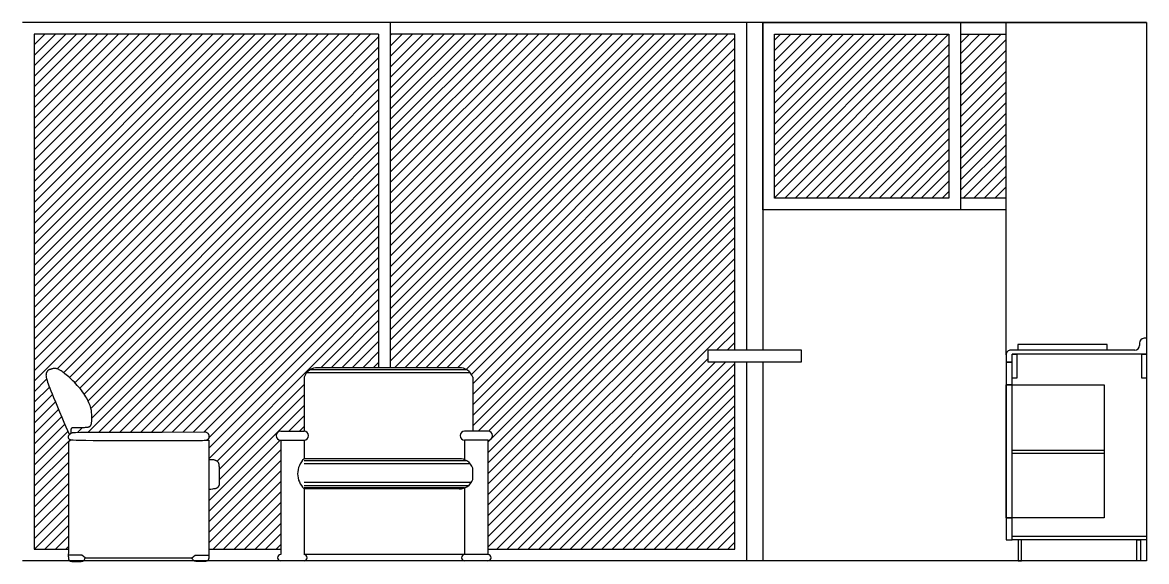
# Model space of a CAD drawing. Header units: millimetres. Extents: x 1217 to 2428, y 234 to 644.
# Drawn here: x 2238.768 to 2243.571, y 416.598 to 418.901 of the extents above; entities that cross this region are included whole.
import ezdxf

# ---------------------------------------------------------------- set-up
doc = ezdxf.new("R2010")
doc.units = ezdxf.units.MM
for name, color, linetype in [('0.1', 251, 'Continuous'), ('0.2', 2, 'Continuous'), ('0.3', 6, 'Continuous'), ('MURO', 5, 'Continuous')]:
    doc.layers.add(name, color=color, linetype=linetype)
pattern_1 = [(45, (422.33998, -280.573547), (-0.0224506403, 0.0224506403), [])]

# ---------------------------------------------------------------- blocks, each defined once
blk = doc.blocks.new('sillon elv 1')
at = {"layer": '0.2'}
blk.add_line((382065.2343, 7753267.5813), (382065.6901, 7753267.5813), dxfattribs=at)
for points in [[(382065.1739, 7753268.114), (382065.1742, 7753268.1156), (382065.1744, 7753268.1172), (382065.1745, 7753268.1189), (382065.1746, 7753268.1205), (382065.1745, 7753268.1222), (382065.1745, 7753268.1238), (382065.1744, 7753268.1253), (382065.1744, 7753268.1268), (382065.1745, 7753268.1281), (382065.1745, 7753268.1294), (382065.1747, 7753268.1306), (382065.1749, 7753268.1316), (382065.1751, 7753268.1326), (382065.1753, 7753268.1335), (382065.1756, 7753268.1342), (382065.1759, 7753268.1349), (382065.1762, 7753268.1355), (382065.1765, 7753268.136), (382065.1768, 7753268.1364), (382065.1771, 7753268.1368), (382065.1775, 7753268.1371), (382065.178, 7753268.1373), (382065.1785, 7753268.1375), (382065.179, 7753268.1376), (382065.1796, 7753268.1377), (382065.1804, 7753268.1378), (382065.1814, 7753268.1379), (382065.1828, 7753268.1379), (382065.1846, 7753268.138), (382065.187, 7753268.138), (382065.19, 7753268.1381), (382065.1937, 7753268.1381), (382065.1982, 7753268.1381), (382065.2034, 7753268.1382), (382065.2089, 7753268.1383), (382065.2147, 7753268.1384), (382065.2204, 7753268.1385), (382065.2259, 7753268.1386), (382065.231, 7753268.1388), (382065.2353, 7753268.139), (382065.2389, 7753268.1392), (382065.2417, 7753268.1395), (382065.2439, 7753268.1397), (382065.2455, 7753268.14), (382065.2467, 7753268.1403), (382065.2476, 7753268.1405), (382065.2482, 7753268.1408), (382065.2488, 7753268.141), (382065.2493, 7753268.1412), (382065.2498, 7753268.1413), (382065.2504, 7753268.1415), (382065.2509, 7753268.1417), (382065.2515, 7753268.142), (382065.2522, 7753268.1423), (382065.2529, 7753268.1426), (382065.2537, 7753268.1431), (382065.2545, 7753268.1437), (382065.2554, 7753268.1444), (382065.2563, 7753268.1454), (382065.2572, 7753268.1465), (382065.2581, 7753268.148), (382065.2589, 7753268.1498), (382065.2597, 7753268.1519), (382065.2604, 7753268.1545), (382065.2611, 7753268.1574), (382065.2616, 7753268.1608), (382065.262, 7753268.1645), (382065.2624, 7753268.1685), (382065.2626, 7753268.1727), (382065.2627, 7753268.1771), (382065.2627, 7753268.1816), (382065.2627, 7753268.1863), (382065.2625, 7753268.1909), (382065.2622, 7753268.1956), (382065.2617, 7753268.2004), (382065.2611, 7753268.2053), (382065.2603, 7753268.2102), (382065.2593, 7753268.2154), (382065.258, 7753268.2207), (382065.2565, 7753268.2262), (382065.2547, 7753268.2319), (382065.2526, 7753268.2378), (382065.2501, 7753268.2439), (382065.2474, 7753268.2502), (382065.2443, 7753268.2566), (382065.2408, 7753268.2632), (382065.2369, 7753268.2699), (382065.2327, 7753268.2767), (382065.228, 7753268.2836), (382065.2229, 7753268.2906), (382065.2176, 7753268.2976), (382065.212, 7753268.3046), (382065.2061, 7753268.3115), (382065.2001, 7753268.3182), (382065.194, 7753268.3249), (382065.1878, 7753268.3313), (382065.1816, 7753268.3375), (382065.1754, 7753268.3434), (382065.1694, 7753268.349), (382065.1635, 7753268.3543), (382065.1578, 7753268.3592), (382065.1525, 7753268.3637), (382065.1475, 7753268.3679), (382065.1429, 7753268.3715), (382065.1387, 7753268.3747), (382065.135, 7753268.3775), (382065.1316, 7753268.3799), (382065.1286, 7753268.382), (382065.1259, 7753268.3837), (382065.1233, 7753268.3851), (382065.1209, 7753268.3863), (382065.1187, 7753268.3874), (382065.1165, 7753268.3882), (382065.1144, 7753268.3889), (382065.1123, 7753268.3895), (382065.1103, 7753268.3899), (382065.1083, 7753268.3902), (382065.1063, 7753268.3904), (382065.1044, 7753268.3905), (382065.1024, 7753268.3904), (382065.1005, 7753268.3903), (382065.0985, 7753268.39), (382065.0966, 7753268.3897), (382065.0947, 7753268.3894), (382065.0929, 7753268.3889), (382065.0912, 7753268.3885), (382065.0896, 7753268.388), (382065.088, 7753268.3876), (382065.0866, 7753268.3872), (382065.0853, 7753268.3867), (382065.084, 7753268.3863), (382065.0829, 7753268.3859), (382065.0818, 7753268.3854), (382065.0808, 7753268.385), (382065.0798, 7753268.3846), (382065.0789, 7753268.3841), (382065.0779, 7753268.3836), (382065.077, 7753268.3831), (382065.0761, 7753268.3825), (382065.0752, 7753268.3818), (382065.0743, 7753268.3811), (382065.0735, 7753268.3803), (382065.0726, 7753268.3794), (382065.0718, 7753268.3784), (382065.071, 7753268.3773), (382065.0702, 7753268.376), (382065.0695, 7753268.3746), (382065.0688, 7753268.3731), (382065.0682, 7753268.3715), (382065.0677, 7753268.3697), (382065.0672, 7753268.3679), (382065.0668, 7753268.3659), (382065.0666, 7753268.3638), (382065.0665, 7753268.3614), (382065.0666, 7753268.3588), (382065.0669, 7753268.3558), (382065.0675, 7753268.3524), (382065.0683, 7753268.3484), (382065.0695, 7753268.3438), (382065.0711, 7753268.3385), (382065.0731, 7753268.3324), (382065.0756, 7753268.3252), (382065.0787, 7753268.3168), (382065.0825, 7753268.3069), (382065.0871, 7753268.2952), (382065.0925, 7753268.2816), (382065.099, 7753268.2658), (382065.1066, 7753268.2475), (382065.1153, 7753268.2269), (382065.1246, 7753268.2047), (382065.1341, 7753268.1823), (382065.1433, 7753268.1607), (382065.1516, 7753268.1412), (382065.1585, 7753268.125), (382065.1635, 7753268.1132), (382065.1662, 7753268.107)], [(382065.7482, 7753268.1195), (382065.7512, 7753268.1185), (382065.7538, 7753268.1173), (382065.7559, 7753268.1159), (382065.7576, 7753268.1144), (382065.759, 7753268.1129), (382065.7601, 7753268.1112), (382065.761, 7753268.1096), (382065.7617, 7753268.1079), (382065.7622, 7753268.1063), (382065.7626, 7753268.1048), (382065.7628, 7753268.1033), (382065.7629, 7753268.1018), (382065.763, 7753268.1004), (382065.7629, 7753268.0991), (382065.7628, 7753268.0978), (382065.7626, 7753268.0966), (382065.7624, 7753268.0954), (382065.7621, 7753268.0943), (382065.7618, 7753268.0932), (382065.7614, 7753268.0922), (382065.7609, 7753268.0912), (382065.7604, 7753268.0903), (382065.7599, 7753268.0894), (382065.7593, 7753268.0885), (382065.7586, 7753268.0877), (382065.7578, 7753268.0869), (382065.757, 7753268.0861), (382065.756, 7753268.0854), (382065.7551, 7753268.0847), (382065.754, 7753268.0841), (382065.7529, 7753268.0835), (382065.7517, 7753268.083), (382065.7502, 7753268.0826), (382065.7476, 7753268.0823), (382065.7428, 7753268.082), (382065.7348, 7753268.0818), (382065.7223, 7753268.0816), (382065.7045, 7753268.0815), (382065.6801, 7753268.0814), (382065.6482, 7753268.0813), (382065.6082, 7753268.0812), (382065.5617, 7753268.0812), (382065.5109, 7753268.0812), (382065.458, 7753268.0813), (382065.4051, 7753268.0813), (382065.3544, 7753268.0815), (382065.3081, 7753268.0817), (382065.2683, 7753268.0819), (382065.2366, 7753268.0823), (382065.2126, 7753268.0827), (382065.1951, 7753268.0832), (382065.1831, 7753268.0837), (382065.1755, 7753268.0842), (382065.1711, 7753268.0848), (382065.169, 7753268.0854), (382065.168, 7753268.0859), (382065.1673, 7753268.0865), (382065.1666, 7753268.0871), (382065.166, 7753268.0877), (382065.1655, 7753268.0884), (382065.1649, 7753268.0891), (382065.1645, 7753268.0899), (382065.164, 7753268.0907), (382065.1636, 7753268.0917), (382065.1633, 7753268.0927), (382065.1629, 7753268.0939), (382065.1627, 7753268.0951), (382065.1625, 7753268.0963), (382065.1623, 7753268.0976), (382065.1623, 7753268.0988), (382065.1623, 7753268.1), (382065.1625, 7753268.1011), (382065.1628, 7753268.1021), (382065.1632, 7753268.1031), (382065.1636, 7753268.1039), (382065.1642, 7753268.1048), (382065.1648, 7753268.1056), (382065.1655, 7753268.1063), (382065.1662, 7753268.1071), (382065.1669, 7753268.1078), (382065.1676, 7753268.1086), (382065.1684, 7753268.1094), (382065.1691, 7753268.1101), (382065.1699, 7753268.1109), (382065.1707, 7753268.1116), (382065.1716, 7753268.1124), (382065.1724, 7753268.113), (382065.1733, 7753268.1137), (382065.1743, 7753268.1143), (382065.1753, 7753268.1148), (382065.1764, 7753268.1153), (382065.1774, 7753268.1157), (382065.1785, 7753268.1161), (382065.1796, 7753268.1164), (382065.1807, 7753268.1167), (382065.1818, 7753268.1169), (382065.1839, 7753268.1172), (382065.1926, 7753268.1174), (382065.2144, 7753268.1176), (382065.2558, 7753268.1178), (382065.3233, 7753268.1181), (382065.4235, 7753268.1185), (382065.563, 7753268.1189), (382065.7482, 7753268.1195)], [(382065.1727, 7753268.0846), (382065.1704, 7753268.0832), (382065.1685, 7753268.0819), (382065.1669, 7753268.0806), (382065.1657, 7753268.0794), (382065.1647, 7753268.0781), (382065.164, 7753268.0769), (382065.1634, 7753268.0758), (382065.1631, 7753268.0746), (382065.1628, 7753268.0726), (382065.1626, 7753268.0652), (382065.1625, 7753268.047), (382065.1624, 7753268.0127), (382065.1624, 7753267.9567), (382065.1624, 7753267.8738), (382065.1624, 7753267.7584), (382065.1624, 7753267.6053)], [(382065.7621, 7753268.0013), (382065.7666, 7753268.0017), (382065.7707, 7753268.0019), (382065.7743, 7753268.0019), (382065.7775, 7753268.0017), (382065.7804, 7753268.0013), (382065.783, 7753268.0009), (382065.7852, 7753268.0003), (382065.7873, 7753267.9997), (382065.7892, 7753267.9991), (382065.791, 7753267.9984), (382065.7926, 7753267.9978), (382065.7941, 7753267.9971), (382065.7954, 7753267.9963), (382065.7966, 7753267.9955), (382065.7977, 7753267.9947), (382065.7987, 7753267.9938), (382065.7996, 7753267.9929), (382065.8005, 7753267.9919), (382065.8012, 7753267.9909), (382065.8018, 7753267.9898), (382065.8024, 7753267.9888), (382065.803, 7753267.9877), (382065.8034, 7753267.9866), (382065.8039, 7753267.9855), (382065.8043, 7753267.9843), (382065.8046, 7753267.9831), (382065.8049, 7753267.9816), (382065.8052, 7753267.9797), (382065.8055, 7753267.9773), (382065.8058, 7753267.9743), (382065.806, 7753267.9705), (382065.8062, 7753267.9658), (382065.8064, 7753267.9601), (382065.8066, 7753267.9536), (382065.8068, 7753267.9466), (382065.8069, 7753267.9394), (382065.8071, 7753267.9322), (382065.8072, 7753267.9251), (382065.8072, 7753267.9186), (382065.8072, 7753267.9129), (382065.8072, 7753267.9081), (382065.8072, 7753267.9041), (382065.807, 7753267.901), (382065.8069, 7753267.8984), (382065.8067, 7753267.8964), (382065.8065, 7753267.8948), (382065.8062, 7753267.8934), (382065.8059, 7753267.8922), (382065.8056, 7753267.891), (382065.8053, 7753267.8898), (382065.8048, 7753267.8887), (382065.8044, 7753267.8876), (382065.8039, 7753267.8865), (382065.8033, 7753267.8855), (382065.8027, 7753267.8845), (382065.802, 7753267.8836), (382065.8012, 7753267.8828), (382065.8004, 7753267.882), (382065.7995, 7753267.8812), (382065.7986, 7753267.8805), (382065.7976, 7753267.8799), (382065.7966, 7753267.8793), (382065.7955, 7753267.8787), (382065.7944, 7753267.8782), (382065.7933, 7753267.8777), (382065.7918, 7753267.8772), (382065.7898, 7753267.8767), (382065.787, 7753267.8762), (382065.783, 7753267.8755), (382065.7778, 7753267.8748), (382065.7709, 7753267.874), (382065.7621, 7753267.8731)], [(382065.1619, 7753267.5923), (382065.1619, 7753267.5897), (382065.1619, 7753267.5872), (382065.162, 7753267.585), (382065.1622, 7753267.5829), (382065.1624, 7753267.581), (382065.1627, 7753267.5792), (382065.163, 7753267.5776), (382065.1633, 7753267.5762), (382065.1636, 7753267.5749), (382065.164, 7753267.5737), (382065.1644, 7753267.5727), (382065.1648, 7753267.5718), (382065.1653, 7753267.5709), (382065.1658, 7753267.5702), (382065.1665, 7753267.5695), (382065.1672, 7753267.5689), (382065.168, 7753267.5684), (382065.1689, 7753267.5679), (382065.17, 7753267.5674), (382065.1712, 7753267.5671), (382065.1727, 7753267.5667), (382065.1744, 7753267.5664), (382065.1763, 7753267.5662), (382065.1785, 7753267.566), (382065.1811, 7753267.5658), (382065.1839, 7753267.5657), (382065.1869, 7753267.5657), (382065.19, 7753267.5656), (382065.1932, 7753267.5656), (382065.1965, 7753267.5656), (382065.1997, 7753267.5657), (382065.2028, 7753267.5657), (382065.2058, 7753267.5658), (382065.2087, 7753267.5658), (382065.2114, 7753267.5659), (382065.2139, 7753267.566), (382065.2162, 7753267.5662), (382065.2184, 7753267.5664), (382065.2203, 7753267.5667), (382065.2221, 7753267.5671), (382065.2237, 7753267.5675), (382065.2251, 7753267.5682), (382065.2265, 7753267.5691), (382065.2278, 7753267.5704), (382065.2292, 7753267.5722), (382065.2307, 7753267.5745), (382065.2324, 7753267.5775), (382065.2343, 7753267.5813)], [(382065.7625, 7753267.5923), (382065.7626, 7753267.5897), (382065.7625, 7753267.5872), (382065.7624, 7753267.585), (382065.7623, 7753267.5829), (382065.762, 7753267.581), (382065.7618, 7753267.5792), (382065.7615, 7753267.5776), (382065.7612, 7753267.5762), (382065.7608, 7753267.5749), (382065.7605, 7753267.5737), (382065.7601, 7753267.5727), (382065.7597, 7753267.5718), (382065.7592, 7753267.5709), (382065.7586, 7753267.5702), (382065.758, 7753267.5695), (382065.7573, 7753267.5689), (382065.7565, 7753267.5684), (382065.7556, 7753267.5679), (382065.7545, 7753267.5674), (382065.7533, 7753267.5671), (382065.7518, 7753267.5667), (382065.7501, 7753267.5664), (382065.7482, 7753267.5662), (382065.7459, 7753267.566), (382065.7434, 7753267.5658), (382065.7406, 7753267.5657), (382065.7376, 7753267.5657), (382065.7345, 7753267.5656), (382065.7312, 7753267.5656), (382065.728, 7753267.5656), (382065.7248, 7753267.5657), (382065.7216, 7753267.5657), (382065.7186, 7753267.5658), (382065.7158, 7753267.5658), (382065.7131, 7753267.5659), (382065.7106, 7753267.566), (382065.7083, 7753267.5662), (382065.7061, 7753267.5664), (382065.7041, 7753267.5667), (382065.7024, 7753267.5671), (382065.7008, 7753267.5675), (382065.6993, 7753267.5682), (382065.698, 7753267.5691), (382065.6966, 7753267.5704), (382065.6952, 7753267.5722), (382065.6937, 7753267.5745), (382065.6921, 7753267.5775), (382065.6901, 7753267.5813)]]:
    blk.add_lwpolyline(points, dxfattribs=at)
at = {"layer": '0.2', "elevation": 0}
for points in [[(382065.7529, 7753268.0835), (382065.7621, 7753268.0835), (382065.7621, 7753267.6053)], [(382065.1624, 7753267.6053), (382065.1619, 7753267.5923)], [(382065.2343, 7753267.5813), (382065.2197, 7753267.5923), (382065.1619, 7753267.5923)], [(382065.6901, 7753267.5813), (382065.7047, 7753267.5923), (382065.7636, 7753267.5923)], [(382065.7621, 7753267.6053), (382065.7625, 7753267.5923)]]:
    blk.add_lwpolyline(points, dxfattribs=at)

msp = doc.modelspace()

# ---------------------------------------------------------------- hatches: boundary and pattern name
at = {"layer": '0.1', "ltscale": 3}
h = msp.add_hatch(dxfattribs=at)
h.set_pattern_fill('ANSI31', color=256, scale=0.01)
h.set_pattern_definition(pattern_1)
h.paths.add_polyline_path([(2240.07395, 418.85099), (2238.81771, 418.85099), (2238.81771, 416.65099), (2238.96407, 416.65099), (2238.96407, 416.79078), (2238.96405, 416.90611), (2238.96405, 416.98904), (2238.96407, 417.04499), (2238.96413, 417.07935), (2238.96425, 417.09753), (2238.9645, 417.10673), (2238.96628, 417.11062), (2238.96925, 417.11364), (2238.97388, 417.11681), (2238.97013, 417.11784), (2238.96691, 417.12069), (2238.96503, 417.12439), (2238.96389, 417.12944), (2238.9641, 417.13402), (2238.96571, 417.137), (2238.96782, 417.13941), (2238.9652, 417.14554), (2238.96016, 417.15733), (2238.95324, 417.17355), (2238.94494, 417.19304), (2238.93579, 417.2146), (2238.92628, 417.23704), (2238.91694, 417.25919), (2238.90827, 417.27987), (2238.9007, 417.29811), (2238.89422, 417.31392), (2238.88873, 417.32754), (2238.88414, 417.33919), (2238.88034, 417.34911), (2238.87725, 417.35754), (2238.87476, 417.3647), (2238.87278, 417.37084), (2238.87121, 417.37616), (2238.86944, 417.38295), (2238.86831, 417.38977), (2238.86814, 417.39492), (2238.86863, 417.3992), (2238.86976, 417.40383), (2238.87182, 417.40836), (2238.8746, 417.41229), (2238.87798, 417.41507), (2238.88191, 417.41716), (2238.88562, 417.41863), (2238.88977, 417.41998), (2238.89482, 417.42138), (2238.90037, 417.42248), (2238.90611, 417.42291), (2238.91098, 417.42247), (2238.91503, 417.42161), (2238.91927, 417.42019), (2238.92379, 417.41814), (2238.92883, 417.41527), (2238.93331, 417.41225), (2238.93666, 417.40986), (2238.94038, 417.40708), (2238.94453, 417.40386), (2238.94913, 417.40019), (2238.95415, 417.39607), (2238.95951, 417.39153), (2238.96517, 417.38661), (2238.97106, 417.38133), (2238.97711, 417.37572), (2238.98327, 417.3698), (2238.98948, 417.36362), (2238.99567, 417.3572), (2239.00179, 417.35058), (2239.0078, 417.34379), (2239.01364, 417.3369), (2239.01926, 417.32993), (2239.02462, 417.32294), (2239.02966, 417.31596), (2239.03433, 417.30904), (2239.0386, 417.30222), (2239.04246, 417.29552), (2239.04594, 417.28894), (2239.04906, 417.28251), (2239.05182, 417.27624), (2239.05425, 417.27014), (2239.05636, 417.26423), (2239.05818, 417.25852), (2239.0597, 417.25302), (2239.06097, 417.24772), (2239.06199, 417.24258), (2239.0628, 417.23759), (2239.06342, 417.23272), (2239.06387, 417.22795), (2239.06417, 417.22325), (2239.06435, 417.2186), (2239.06442, 417.21399), (2239.06439, 417.20945), (2239.06426, 417.20504), (2239.06391, 417.19866), (2239.06305, 417.19122), (2239.06181, 417.18539), (2239.05989, 417.18024), (2239.05722, 417.17678), (2239.05413, 417.17459), (2239.05014, 417.17319), (2239.04856, 417.17255), (2239.04466, 417.17191), (2239.0406, 417.17155), (2239.03702, 417.17133), (2239.03263, 417.17113), (2239.02757, 417.17097), (2239.02208, 417.17083), (2239.01635, 417.17071), (2239.0106, 417.17062), (2239.00505, 417.17054), (2238.99991, 417.17048), (2238.99539, 417.17043), (2238.99164, 417.17039), (2238.98864, 417.17036), (2238.98627, 417.17032), (2238.98445, 417.17028), (2238.98308, 417.17023), (2238.98205, 417.17016), (2238.98128, 417.17007), (2238.98067, 417.16996), (2238.98013, 417.16981), (2238.97965, 417.16963), (2238.97921, 417.1694), (2238.97882, 417.16911), (2238.97846, 417.16876), (2238.97813, 417.16834), (2238.97783, 417.16784), (2238.97753, 417.16726), (2238.97726, 417.16658), (2238.97699, 417.1658), (2238.97675, 417.16493), (2238.97654, 417.16396), (2238.97636, 417.1629), (2238.97622, 417.16173), (2238.97613, 417.16047), (2238.97609, 417.1591), (2238.9761, 417.15764), (2238.97615, 417.15609), (2238.97631, 417.15113), (2238.97574, 417.14655), (2238.97947, 417.14826), (2238.98397, 417.14947), (2238.99429, 417.14971), (2239.01605, 417.14992), (2239.05743, 417.15016), (2239.12496, 417.15045), (2239.22518, 417.15081), (2239.36464, 417.15126), (2239.54989, 417.15183), (2239.55429, 417.15034), (2239.55852, 417.14763), (2239.56133, 417.1445), (2239.56346, 417.1405), (2239.56459, 417.13571), (2239.56466, 417.13155), (2239.56397, 417.12704), (2239.56248, 417.12303), (2239.55994, 417.1195), (2239.55539, 417.11585), (2239.56375, 417.11585), (2239.56375, 417.03366), (2239.56831, 417.03408), (2239.57425, 417.03435), (2239.58064, 417.03393), (2239.58568, 417.033), (2239.59104, 417.03144), (2239.59589, 417.02942), (2239.5995, 417.02711), (2239.60215, 417.02438), (2239.60411, 417.02124), (2239.60597, 417.01691), (2239.60679, 417.01311), (2239.60733, 417.0084), (2239.60768, 417.0028), (2239.6079, 416.99809), (2239.6081, 416.99241), (2239.6083, 416.98596), (2239.60847, 416.97899), (2239.60862, 416.97175), (2239.60875, 416.96449), (2239.60884, 416.95749), (2239.6089, 416.95098), (2239.60892, 416.94522), (2239.60888, 416.9381), (2239.60863, 416.9305), (2239.60801, 416.92596), (2239.60676, 416.92138), (2239.60475, 416.91715), (2239.60186, 416.9139), (2239.59838, 416.91163), (2239.59467, 416.90985), (2239.59037, 416.90877), (2239.5847, 416.90788), (2239.57943, 416.90719), (2239.57253, 416.90638), (2239.56375, 416.90543), (2239.56375, 416.65099), (2239.87123, 416.65099), (2239.87123, 417.11691, -1), (2239.87123, 417.15486), (2239.97123, 417.15486), (2239.97123, 417.38579, -0.3308101), (2240.02982, 417.42581), (2240.07395, 417.42581)])
h = msp.add_hatch(dxfattribs=at)
h.set_pattern_fill('ANSI31', color=256, scale=0.01)
h.set_pattern_definition(pattern_1)
h.paths.add_polyline_path([(2240.28961, 418.85099), (2240.07395, 418.85099), (2240.07395, 417.42581), (2240.28961, 417.42581)])
h.paths.add_polyline_path([(2241.67351, 418.85099), (2240.33961, 418.85099), (2240.33961, 417.42581), (2240.6335, 417.42581, -0.3308107), (2240.69209, 417.38579), (2240.69209, 417.15486), (2240.75706, 417.15486, -1), (2240.75706, 417.11691), (2240.75706, 416.65099), (2241.67351, 416.65099)])
h.paths.add_polyline_path([(2241.81152, 418.85099), (2241.67351, 418.85099), (2241.67351, 416.65099), (2241.81152, 416.65099), (2241.81152, 417.45099), (2241.69651, 417.45099), (2241.69651, 417.50099), (2241.81152, 417.50099)])
h.paths.add_polyline_path([(2242.7263, 418.85099), (2241.98152, 418.85099), (2241.98152, 418.15099), (2242.7263, 418.15099)])
h.paths.add_polyline_path([(2242.97135, 418.85099), (2242.7763, 418.85099), (2242.7763, 418.15099), (2242.97135, 418.15099)])

# ---------------------------------------------------------------- linework, layer by layer
at = {"layer": '0.1', "ltscale": 3, "elevation": 0}
for points in [[(2240.33961, 418.90099), (2240.33961, 417.42581)], [(2242.97135, 418.10099), (2241.93152, 418.10099), (2241.93152, 418.90099), (2243.57108, 418.90099)], [(2242.7763, 418.90099), (2242.7763, 418.10099)], [(2240.28961, 418.85099), (2238.81771, 418.85099), (2238.81771, 416.65099), (2238.96407, 416.65099)], [(2240.28961, 418.85099), (2240.28961, 417.42581)], [(2241.81152, 417.50099), (2241.81152, 418.85099), (2240.33961, 418.85099)], [(2242.7263, 418.15099), (2241.98152, 418.15099), (2241.98152, 418.85099), (2242.7263, 418.85099)], [(2242.7263, 418.85099), (2242.7263, 418.15099)], [(2242.7763, 418.85099), (2242.97135, 418.85099)], [(2242.97135, 418.15099), (2242.7763, 418.15099)], [(2240.75706, 416.65099), (2241.81152, 416.65099), (2241.81152, 417.45099)], [(2239.56375, 416.65099), (2239.87123, 416.65099)]]:
    msp.add_lwpolyline(points, dxfattribs=at)
at = {"layer": '0.1', "linetype": 'ByBlock', "elevation": 0}
for points in [[(2240.68179, 417.40417), (2239.98152, 417.40417)], [(2240.66791, 417.41648), (2239.99541, 417.41648)], [(2240.63821, 417.42581), (2240.02982, 417.42581)], [(2240.63821, 417.42581), (2240.02982, 417.42581)], [(2239.97123, 417.38579), (2239.97123, 417.15486)], [(2239.97123, 417.38579), (2239.97123, 417.15486)], [(2240.69209, 417.38579), (2240.69209, 417.15486)], [(2240.69209, 417.38579), (2240.69209, 417.15486)], [(2240.69209, 417.38579), (2240.69209, 417.15486)], [(2239.87123, 417.15486), (2239.97123, 417.15486)], [(2239.87123, 417.15486), (2239.97123, 417.15486)], [(2240.75706, 417.15486), (2240.65706, 417.15486)], [(2240.75706, 417.15486), (2240.65706, 417.15486)], [(2239.87123, 417.11691), (2239.87123, 416.6277)], [(2239.87123, 417.11691), (2239.97123, 417.11691)], [(2239.87123, 417.11691), (2239.87123, 416.6277)], [(2239.87123, 417.11691), (2239.97123, 417.11691)], [(2239.97123, 417.11691), (2239.97123, 417.03706)], [(2239.97123, 417.11691), (2239.97123, 417.03706)], [(2240.65706, 417.11691), (2240.65706, 417.03706)], [(2240.75706, 417.11691), (2240.65706, 417.11691)], [(2240.65706, 417.11691), (2240.65706, 417.03706)], [(2240.75706, 417.11691), (2240.65706, 417.11691)], [(2240.75706, 417.11691), (2240.75706, 416.6277)], [(2240.75706, 417.11691), (2240.75706, 416.6277)], [(2240.63821, 417.03706), (2239.97123, 417.03706)], [(2240.63821, 417.03706), (2239.97123, 417.03706)], [(2240.66627, 417.02874), (2239.97123, 417.02874)], [(2240.68129, 417.01601), (2239.97123, 417.01601)], [(2240.68129, 417.01601), (2239.97123, 417.01601)], [(2240.69209, 416.94849), (2240.69209, 416.99703)], [(2240.68547, 416.93508), (2239.97123, 416.93508)], [(2240.67293, 416.92139), (2239.97123, 416.92139)], [(2240.65706, 416.91233), (2239.97123, 416.91233)], [(2240.65706, 416.91233), (2239.97123, 416.91233)], [(2240.65706, 416.91233), (2240.65706, 416.63156)], [(2239.97123, 416.90846), (2239.97123, 416.6277)], [(2240.6335, 416.90846), (2239.97123, 416.90846)], [(2239.97123, 416.90846), (2239.97123, 416.6277)], [(2240.6335, 416.90846), (2239.97123, 416.90846)], [(2240.65706, 416.90846), (2240.65706, 416.6277)], [(2240.75706, 416.6277), (2239.97123, 416.6277)], [(2240.75706, 416.6277), (2239.97123, 416.6277)]]:
    msp.add_lwpolyline(points, dxfattribs=at)
at = {"layer": '0.1', "linetype": 'ByBlock'}
for centre, radius, start, end in [((2240.02746, 417.36637, 0), 0.05949, 87.73197, 160.95095), ((2240.02746, 417.36637, 0), 0.05949, 87.73197, 160.95095), ((2240.63585, 417.36637, 0), 0.05949, 19.04905, 92.26803), ((2240.63585, 417.36637, 0), 0.05949, 19.04905, 92.26803), ((2239.87123, 417.13589, 0), 0.01897, 90, 270), ((2239.87123, 417.13589, 0), 0.01897, 90, 270), ((2239.97123, 417.13589, 0), 0.01897, 270, 90), ((2239.97123, 417.13589, 0), 0.01897, 270, 90), ((2240.65706, 417.13589, 0), 0.01897, 90, 270), ((2240.65706, 417.13589, 0), 0.01897, 90, 270), ((2240.75706, 417.13589, 0), 0.01897, 270, 90), ((2240.75706, 417.13589, 0), 0.01897, 270, 90), ((2240.03266, 416.97276, 0), 0.08893, 133.69551, 226.30449), ((2240.03266, 416.97276, 0), 0.08893, 133.69551, 226.30449), ((2240.63585, 416.97761, 0), 0.05949, 19.04905, 92.26803), ((2240.63585, 416.97761, 0), 0.05949, 19.04905, 92.26803), ((2240.63585, 416.96791, 0), 0.05949, 267.73197, 340.95095), ((2240.63585, 416.96791, 0), 0.05949, 267.73197, 340.95095), ((2239.87123, 416.61435, 0), 0.01335, 90, 270), ((2239.87123, 416.61435, 0), 0.01335, 90, 270), ((2239.97123, 416.61435, 0), 0.01335, 270, 90), ((2239.97123, 416.61435, 0), 0.01335, 270, 90), ((2240.65706, 416.61435, 0), 0.01335, 90, 270), ((2240.65706, 416.61435, 0), 0.01335, 90, 270), ((2240.75706, 416.61435, 0), 0.01335, 270, 90), ((2240.75706, 416.61435, 0), 0.01335, 270, 90)]:
    msp.add_arc(centre, radius, start, end, dxfattribs=at)
at = {"layer": '0.2', "ltscale": 3, "elevation": 0}
for points in [[(2241.86152, 418.90099), (2241.86152, 417.50099)], [(2241.93152, 418.90099), (2241.93152, 417.50099)], [(2242.97135, 417.48074), (2242.97135, 418.90099)], [(2241.86152, 417.45099), (2241.86152, 416.60099)], [(2241.93152, 417.45099), (2241.93152, 416.60099)]]:
    msp.add_lwpolyline(points, dxfattribs=at)
at = {"layer": '0.2', "elevation": 0}
for points in [[(2243.40279, 417.52485), (2243.02177, 417.52485), (2243.02177, 417.5025), (2243.40279, 417.5025)], [(2242.97135, 416.78413), (2242.99667, 416.78413), (2242.99667, 417.35263), (2242.97135, 417.35263)], [(2242.97151, 417.35263), (2243.39013, 417.35263), (2243.39013, 416.78413), (2242.97151, 416.78413)]]:
    msp.add_lwpolyline(points, close=True, dxfattribs=at)
msp.add_lwpolyline([(2243.39013, 417.05918), (2242.99667, 417.05918), (2242.99667, 417.07418), (2243.39013, 417.07418), (2243.39013, 417.05918)], dxfattribs=at)
at = {"layer": '0.3'}
for p, q in [((2243.57135, 417.55163, 0), (2243.56123, 417.55163, 0)), ((2243.52072, 417.50099, 0), (2242.98908, 417.50099, 0)), ((2243.54098, 417.53137, 0), (2243.54098, 417.52125, 0))]:
    msp.add_line(p, q, dxfattribs=at)
at = {"layer": '0.3', "elevation": 0}
for points in [[(2243.57135, 417.55163), (2243.57135, 417.48327), (2242.99667, 417.48327)], [(2242.97135, 417.44939), (2242.99667, 417.44939), (2242.99667, 417.48327)], [(2243.57135, 416.69087), (2242.99667, 416.69087), (2242.99667, 416.70587), (2243.57135, 416.70587), (2243.57135, 416.69087)], [(2243.03768, 416.69087), (2243.02249, 416.69087), (2243.02249, 416.60099), (2243.03768, 416.60099), (2243.03768, 416.69087)], [(2243.53034, 416.69087), (2243.54553, 416.69087), (2243.54553, 416.60099), (2243.53034, 416.60099), (2243.53034, 416.69087)]]:
    msp.add_lwpolyline(points, dxfattribs=at)
for points in [[(2241.69651, 417.45099), (2242.09651, 417.45099), (2242.09651, 417.50099), (2241.69651, 417.50099)], [(2242.99667, 417.44939), (2242.97135, 417.44939), (2242.97135, 417.35438), (2242.99667, 417.35438)], [(2243.01692, 417.38201), (2242.99667, 417.38201), (2242.99667, 417.48327), (2243.01692, 417.48327)], [(2243.57135, 417.38201), (2243.5511, 417.38201), (2243.5511, 417.48327), (2243.57135, 417.48327)], [(2242.99667, 416.78413), (2242.97135, 416.78413), (2242.97135, 416.69087), (2242.99667, 416.69087)]]:
    msp.add_lwpolyline(points, close=True, dxfattribs=at)
msp.add_lwpolyline([(2242.99667, 417.50099), (2242.99161, 417.50099, 0.4142136), (2242.97135, 417.48074), (2242.97135, 417.44939)], format="xyb", dxfattribs=at)
at = {"layer": '0.3'}
for centre, start, end in [((2243.56123, 417.53137, 0), 90, 180), ((2243.52072, 417.52125, 0), 270, 0)]:
    msp.add_arc(centre, 0.02025, start, end, dxfattribs=at)
at = {"layer": 'MURO', "ltscale": 3, "elevation": 0}
for points in [[(2243.57108, 418.90099), (2238.76771, 418.90099)], [(2243.57108, 418.90099), (2243.57108, 416.60099)], [(2243.57108, 416.60099), (2238.76771, 416.60099)]]:
    msp.add_lwpolyline(points, dxfattribs=at)

# ---------------------------------------------------------------- block references
at = {"layer": '0.2'}
msp.add_blockref('sillon elv 1', (-379826.19833, -7752850.96766, 0), dxfattribs=at)

doc.saveas('drawing.dxf')
